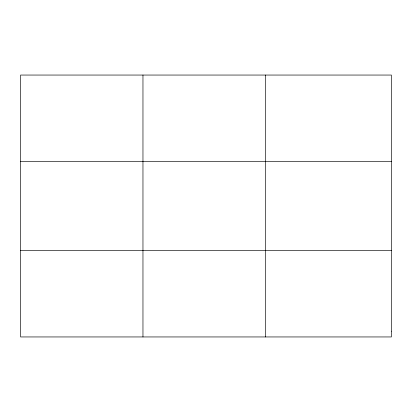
<?xml version="1.0" encoding="UTF-8"?>
<svg xmlns="http://www.w3.org/2000/svg" width="412" height="412" viewBox="0 0 412 412"><rect width="100%" height="100%" fill="white"/><g stroke="black" fill="none" stroke-linecap="round" stroke-linejoin="round"><path stroke-width="0.62" d="M142.964 336.949L142.964 75.051M265.328 336.949L265.328 75.051M20.6 161.478L391.4 161.478M20.6 250.522L391.4 250.522M391.4 331.186L391.4 336.949L20.6 336.949L20.6 75.051L391.4 75.051L391.4 331.186"/></g></svg>
